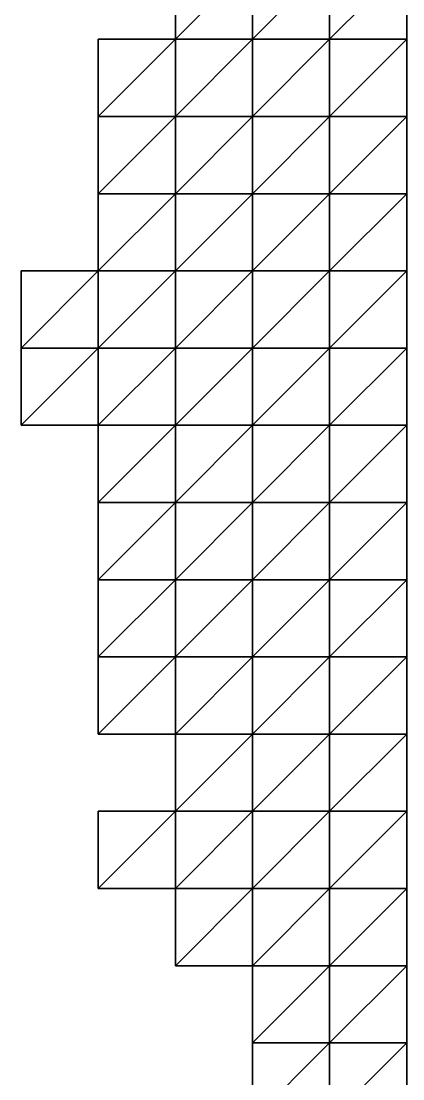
# Model space of a CAD drawing. Extents: x 292020 to 295740, y 4557680 to 4560040.
# Drawn here: x 293180 to 293279, y 4558850.7 to 4559124.7 of the extents above; entities that cross this region are included whole.
import ezdxf

# ---------------------------------------------------------------- set-up
doc = ezdxf.new("R2010")
doc.units = 0
doc.layers.add('RUN201_4_-_RUN201_NODOMAIN5_20X', color=7, linetype='CONTINUOUS')

msp = doc.modelspace()

# ---------------------------------------------------------------- linework, layer by layer
at = {"layer": 'RUN201_4_-_RUN201_NODOMAIN5_20X'}
for points in [[(293220, 4559140, 1860), (293220, 4559120, 1860), (293240, 4559140, 1860)], [(293240, 4559140, 1860), (293220, 4559120, 1860), (293240, 4559120, 1860)], [(293240, 4559140, 1880), (293220, 4559120, 1880), (293220, 4559140, 1880)], [(293240, 4559120, 1880), (293220, 4559120, 1880), (293240, 4559140, 1880)], [(293220, 4559140, 1860), (293220, 4559120, 1880), (293220, 4559120, 1860)], [(293220, 4559140, 1880), (293220, 4559120, 1880), (293220, 4559140, 1860)], [(293240, 4559140, 1840), (293240, 4559120, 1840), (293260, 4559140, 1840)], [(293260, 4559140, 1840), (293240, 4559120, 1840), (293260, 4559120, 1840)], [(293240, 4559140, 1840), (293240, 4559120, 1860), (293240, 4559120, 1840)], [(293240, 4559140, 1860), (293240, 4559120, 1860), (293240, 4559140, 1840)], [(293260, 4559140, 1900), (293240, 4559120, 1900), (293240, 4559140, 1900)], [(293260, 4559120, 1900), (293240, 4559120, 1900), (293260, 4559140, 1900)], [(293240, 4559140, 1880), (293240, 4559120, 1900), (293240, 4559120, 1880)], [(293240, 4559140, 1900), (293240, 4559120, 1900), (293240, 4559140, 1880)], [(293260, 4559140, 1820), (293260, 4559120, 1820), (293280, 4559140, 1820)], [(293280, 4559140, 1820), (293260, 4559120, 1820), (293280, 4559120, 1820)], [(293260, 4559140, 1820), (293260, 4559120, 1840), (293260, 4559120, 1820)], [(293260, 4559140, 1840), (293260, 4559120, 1840), (293260, 4559140, 1820)], [(293280, 4559140, 1900), (293260, 4559120, 1900), (293260, 4559140, 1900)], [(293280, 4559120, 1900), (293260, 4559120, 1900), (293280, 4559140, 1900)], [(293200, 4559120, 1860), (293200, 4559100, 1860), (293220, 4559120, 1860)], [(293220, 4559120, 1860), (293200, 4559100, 1860), (293220, 4559100, 1860)], [(293220, 4559120, 1880), (293200, 4559100, 1880), (293200, 4559120, 1880)], [(293220, 4559100, 1880), (293200, 4559100, 1880), (293220, 4559120, 1880)], [(293220, 4559120, 1860), (293200, 4559120, 1880), (293200, 4559120, 1860)], [(293220, 4559120, 1880), (293200, 4559120, 1880), (293220, 4559120, 1860)], [(293200, 4559120, 1860), (293200, 4559100, 1880), (293200, 4559100, 1860)], [(293200, 4559120, 1880), (293200, 4559100, 1880), (293200, 4559120, 1860)], [(293220, 4559120, 1840), (293220, 4559100, 1840), (293240, 4559120, 1840)], [(293240, 4559120, 1840), (293220, 4559100, 1840), (293240, 4559100, 1840)], [(293240, 4559120, 1840), (293220, 4559120, 1860), (293220, 4559120, 1840)], [(293240, 4559120, 1860), (293220, 4559120, 1860), (293240, 4559120, 1840)], [(293220, 4559120, 1840), (293220, 4559100, 1860), (293220, 4559100, 1840)], [(293220, 4559120, 1860), (293220, 4559100, 1860), (293220, 4559120, 1840)], [(293240, 4559120, 1880), (293220, 4559100, 1880), (293220, 4559120, 1880)], [(293240, 4559100, 1880), (293220, 4559100, 1880), (293240, 4559120, 1880)], [(293240, 4559120, 1820), (293240, 4559100, 1820), (293260, 4559120, 1820)], [(293260, 4559120, 1820), (293240, 4559100, 1820), (293260, 4559100, 1820)], [(293260, 4559120, 1820), (293240, 4559120, 1840), (293240, 4559120, 1820)], [(293260, 4559120, 1840), (293240, 4559120, 1840), (293260, 4559120, 1820)], [(293240, 4559120, 1820), (293240, 4559100, 1840), (293240, 4559100, 1820)], [(293240, 4559120, 1840), (293240, 4559100, 1840), (293240, 4559120, 1820)], [(293260, 4559120, 1880), (293240, 4559100, 1880), (293240, 4559120, 1880)], [(293260, 4559100, 1880), (293240, 4559100, 1880), (293260, 4559120, 1880)], [(293240, 4559120, 1880), (293240, 4559120, 1900), (293260, 4559120, 1880)], [(293260, 4559120, 1880), (293240, 4559120, 1900), (293260, 4559120, 1900)], [(293260, 4559120, 1800), (293260, 4559100, 1800), (293280, 4559120, 1800)], [(293280, 4559120, 1800), (293260, 4559100, 1800), (293280, 4559100, 1800)], [(293280, 4559120, 1800), (293260, 4559120, 1820), (293260, 4559120, 1800)], [(293280, 4559120, 1820), (293260, 4559120, 1820), (293280, 4559120, 1800)], [(293260, 4559120, 1800), (293260, 4559100, 1820), (293260, 4559100, 1800)], [(293260, 4559120, 1820), (293260, 4559100, 1820), (293260, 4559120, 1800)], [(293280, 4559120, 1900), (293260, 4559100, 1900), (293260, 4559120, 1900)], [(293280, 4559100, 1900), (293260, 4559100, 1900), (293280, 4559120, 1900)], [(293260, 4559120, 1880), (293260, 4559100, 1900), (293260, 4559100, 1880)], [(293260, 4559120, 1900), (293260, 4559100, 1900), (293260, 4559120, 1880)], [(293200, 4559100, 1860), (293200, 4559080, 1860), (293220, 4559100, 1860)], [(293220, 4559100, 1860), (293200, 4559080, 1860), (293220, 4559080, 1860)], [(293220, 4559100, 1880), (293200, 4559080, 1880), (293200, 4559100, 1880)], [(293220, 4559080, 1880), (293200, 4559080, 1880), (293220, 4559100, 1880)], [(293200, 4559100, 1860), (293200, 4559080, 1880), (293200, 4559080, 1860)], [(293200, 4559100, 1880), (293200, 4559080, 1880), (293200, 4559100, 1860)], [(293220, 4559100, 1840), (293220, 4559080, 1840), (293240, 4559100, 1840)], [(293240, 4559100, 1840), (293220, 4559080, 1840), (293240, 4559080, 1840)], [(293220, 4559100, 1840), (293220, 4559080, 1860), (293220, 4559080, 1840)], [(293220, 4559100, 1860), (293220, 4559080, 1860), (293220, 4559100, 1840)], [(293240, 4559100, 1880), (293220, 4559080, 1880), (293220, 4559100, 1880)], [(293240, 4559080, 1880), (293220, 4559080, 1880), (293240, 4559100, 1880)], [(293240, 4559100, 1820), (293240, 4559080, 1820), (293260, 4559100, 1820)], [(293260, 4559100, 1820), (293240, 4559080, 1820), (293260, 4559080, 1820)], [(293240, 4559100, 1820), (293240, 4559080, 1840), (293240, 4559080, 1820)], [(293240, 4559100, 1840), (293240, 4559080, 1840), (293240, 4559100, 1820)], [(293260, 4559100, 1880), (293240, 4559080, 1880), (293240, 4559100, 1880)], [(293260, 4559080, 1880), (293240, 4559080, 1880), (293260, 4559100, 1880)], [(293260, 4559100, 1800), (293260, 4559080, 1800), (293280, 4559100, 1800)], [(293280, 4559100, 1800), (293260, 4559080, 1800), (293280, 4559080, 1800)], [(293260, 4559100, 1800), (293260, 4559080, 1820), (293260, 4559080, 1800)], [(293260, 4559100, 1820), (293260, 4559080, 1820), (293260, 4559100, 1800)], [(293280, 4559100, 1900), (293260, 4559080, 1900), (293260, 4559100, 1900)], [(293280, 4559080, 1900), (293260, 4559080, 1900), (293280, 4559100, 1900)], [(293260, 4559100, 1880), (293260, 4559080, 1900), (293260, 4559080, 1880)], [(293260, 4559100, 1900), (293260, 4559080, 1900), (293260, 4559100, 1880)], [(293200, 4559080, 1860), (293200, 4559060, 1860), (293220, 4559080, 1860)], [(293220, 4559080, 1860), (293200, 4559060, 1860), (293220, 4559060, 1860)], [(293220, 4559080, 1880), (293200, 4559060, 1880), (293200, 4559080, 1880)], [(293220, 4559060, 1880), (293200, 4559060, 1880), (293220, 4559080, 1880)], [(293200, 4559080, 1860), (293200, 4559060, 1880), (293200, 4559060, 1860)], [(293200, 4559080, 1880), (293200, 4559060, 1880), (293200, 4559080, 1860)], [(293220, 4559080, 1840), (293220, 4559060, 1840), (293240, 4559080, 1840)], [(293240, 4559080, 1840), (293220, 4559060, 1840), (293240, 4559060, 1840)], [(293220, 4559080, 1840), (293220, 4559060, 1860), (293220, 4559060, 1840)], [(293220, 4559080, 1860), (293220, 4559060, 1860), (293220, 4559080, 1840)], [(293240, 4559080, 1880), (293220, 4559060, 1880), (293220, 4559080, 1880)], [(293240, 4559060, 1880), (293220, 4559060, 1880), (293240, 4559080, 1880)], [(293240, 4559080, 1820), (293240, 4559060, 1820), (293260, 4559080, 1820)], [(293260, 4559080, 1820), (293240, 4559060, 1820), (293260, 4559060, 1820)], [(293240, 4559080, 1820), (293240, 4559060, 1840), (293240, 4559060, 1820)], [(293240, 4559080, 1840), (293240, 4559060, 1840), (293240, 4559080, 1820)], [(293260, 4559080, 1880), (293240, 4559060, 1880), (293240, 4559080, 1880)], [(293260, 4559060, 1880), (293240, 4559060, 1880), (293260, 4559080, 1880)], [(293260, 4559080, 1800), (293260, 4559060, 1800), (293280, 4559080, 1800)], [(293280, 4559080, 1800), (293260, 4559060, 1800), (293280, 4559060, 1800)], [(293260, 4559080, 1800), (293260, 4559060, 1820), (293260, 4559060, 1800)], [(293260, 4559080, 1820), (293260, 4559060, 1820), (293260, 4559080, 1800)], [(293280, 4559080, 1900), (293260, 4559060, 1900), (293260, 4559080, 1900)], [(293280, 4559060, 1900), (293260, 4559060, 1900), (293280, 4559080, 1900)], [(293260, 4559080, 1880), (293260, 4559060, 1900), (293260, 4559060, 1880)], [(293260, 4559080, 1900), (293260, 4559060, 1900), (293260, 4559080, 1880)], [(293180, 4559060, 1860), (293180, 4559040, 1860), (293200, 4559060, 1860)], [(293200, 4559060, 1860), (293180, 4559040, 1860), (293200, 4559040, 1860)], [(293200, 4559060, 1880), (293180, 4559040, 1880), (293180, 4559060, 1880)], [(293200, 4559040, 1880), (293180, 4559040, 1880), (293200, 4559060, 1880)], [(293200, 4559060, 1860), (293180, 4559060, 1880), (293180, 4559060, 1860)], [(293200, 4559060, 1880), (293180, 4559060, 1880), (293200, 4559060, 1860)], [(293180, 4559060, 1860), (293180, 4559040, 1880), (293180, 4559040, 1860)], [(293180, 4559060, 1880), (293180, 4559040, 1880), (293180, 4559060, 1860)], [(293200, 4559060, 1840), (293200, 4559040, 1840), (293220, 4559060, 1840)], [(293220, 4559060, 1840), (293200, 4559040, 1840), (293220, 4559040, 1840)], [(293220, 4559060, 1840), (293200, 4559060, 1860), (293200, 4559060, 1840)], [(293220, 4559060, 1860), (293200, 4559060, 1860), (293220, 4559060, 1840)], [(293200, 4559060, 1840), (293200, 4559040, 1860), (293200, 4559040, 1840)], [(293200, 4559060, 1860), (293200, 4559040, 1860), (293200, 4559060, 1840)], [(293220, 4559060, 1880), (293200, 4559040, 1880), (293200, 4559060, 1880)], [(293220, 4559040, 1880), (293200, 4559040, 1880), (293220, 4559060, 1880)], [(293220, 4559060, 1820), (293220, 4559040, 1820), (293240, 4559060, 1820)], [(293240, 4559060, 1820), (293220, 4559040, 1820), (293240, 4559040, 1820)], [(293240, 4559060, 1820), (293220, 4559060, 1840), (293220, 4559060, 1820)], [(293240, 4559060, 1840), (293220, 4559060, 1840), (293240, 4559060, 1820)], [(293220, 4559060, 1820), (293220, 4559040, 1840), (293220, 4559040, 1820)], [(293220, 4559060, 1840), (293220, 4559040, 1840), (293220, 4559060, 1820)], [(293240, 4559060, 1880), (293220, 4559040, 1880), (293220, 4559060, 1880)], [(293240, 4559040, 1880), (293220, 4559040, 1880), (293240, 4559060, 1880)], [(293240, 4559060, 1800), (293240, 4559040, 1800), (293260, 4559060, 1800)], [(293260, 4559060, 1800), (293240, 4559040, 1800), (293260, 4559040, 1800)], [(293260, 4559060, 1800), (293240, 4559060, 1820), (293240, 4559060, 1800)], [(293260, 4559060, 1820), (293240, 4559060, 1820), (293260, 4559060, 1800)], [(293240, 4559060, 1800), (293240, 4559040, 1820), (293240, 4559040, 1800)], [(293240, 4559060, 1820), (293240, 4559040, 1820), (293240, 4559060, 1800)], [(293260, 4559060, 1880), (293240, 4559040, 1880), (293240, 4559060, 1880)], [(293260, 4559040, 1880), (293240, 4559040, 1880), (293260, 4559060, 1880)], [(293260, 4559060, 1780), (293260, 4559040, 1780), (293280, 4559060, 1780)], [(293280, 4559060, 1780), (293260, 4559040, 1780), (293280, 4559040, 1780)], [(293280, 4559060, 1780), (293260, 4559060, 1800), (293260, 4559060, 1780)], [(293280, 4559060, 1800), (293260, 4559060, 1800), (293280, 4559060, 1780)], [(293260, 4559060, 1780), (293260, 4559040, 1800), (293260, 4559040, 1780)], [(293260, 4559060, 1800), (293260, 4559040, 1800), (293260, 4559060, 1780)], [(293280, 4559060, 1880), (293260, 4559040, 1880), (293260, 4559060, 1880)], [(293280, 4559040, 1880), (293260, 4559040, 1880), (293280, 4559060, 1880)], [(293260, 4559060, 1880), (293260, 4559060, 1900), (293280, 4559060, 1880)], [(293280, 4559060, 1880), (293260, 4559060, 1900), (293280, 4559060, 1900)], [(293180, 4559040, 1860), (293180, 4559020, 1860), (293200, 4559040, 1860)], [(293200, 4559040, 1860), (293180, 4559020, 1860), (293200, 4559020, 1860)], [(293200, 4559040, 1880), (293180, 4559020, 1880), (293180, 4559040, 1880)], [(293200, 4559020, 1880), (293180, 4559020, 1880), (293200, 4559040, 1880)], [(293180, 4559040, 1860), (293180, 4559020, 1880), (293180, 4559020, 1860)], [(293180, 4559040, 1880), (293180, 4559020, 1880), (293180, 4559040, 1860)], [(293200, 4559040, 1840), (293200, 4559020, 1840), (293220, 4559040, 1840)], [(293220, 4559040, 1840), (293200, 4559020, 1840), (293220, 4559020, 1840)], [(293200, 4559040, 1840), (293200, 4559020, 1860), (293200, 4559020, 1840)], [(293200, 4559040, 1860), (293200, 4559020, 1860), (293200, 4559040, 1840)], [(293220, 4559040, 1880), (293200, 4559020, 1880), (293200, 4559040, 1880)], [(293220, 4559020, 1880), (293200, 4559020, 1880), (293220, 4559040, 1880)], [(293220, 4559040, 1820), (293220, 4559020, 1820), (293240, 4559040, 1820)], [(293240, 4559040, 1820), (293220, 4559020, 1820), (293240, 4559020, 1820)], [(293220, 4559040, 1820), (293220, 4559020, 1840), (293220, 4559020, 1820)], [(293220, 4559040, 1840), (293220, 4559020, 1840), (293220, 4559040, 1820)], [(293240, 4559040, 1880), (293220, 4559020, 1880), (293220, 4559040, 1880)], [(293240, 4559020, 1880), (293220, 4559020, 1880), (293240, 4559040, 1880)], [(293240, 4559040, 1800), (293240, 4559020, 1800), (293260, 4559040, 1800)], [(293260, 4559040, 1800), (293240, 4559020, 1800), (293260, 4559020, 1800)], [(293240, 4559040, 1800), (293240, 4559020, 1820), (293240, 4559020, 1800)], [(293240, 4559040, 1820), (293240, 4559020, 1820), (293240, 4559040, 1800)], [(293260, 4559040, 1880), (293240, 4559020, 1880), (293240, 4559040, 1880)], [(293260, 4559020, 1880), (293240, 4559020, 1880), (293260, 4559040, 1880)], [(293260, 4559040, 1780), (293260, 4559020, 1780), (293280, 4559040, 1780)], [(293280, 4559040, 1780), (293260, 4559020, 1780), (293280, 4559020, 1780)], [(293260, 4559040, 1780), (293260, 4559020, 1800), (293260, 4559020, 1780)], [(293260, 4559040, 1800), (293260, 4559020, 1800), (293260, 4559040, 1780)], [(293280, 4559040, 1880), (293260, 4559020, 1880), (293260, 4559040, 1880)], [(293280, 4559020, 1880), (293260, 4559020, 1880), (293280, 4559040, 1880)], [(293180, 4559020, 1860), (293180, 4559020, 1880), (293200, 4559020, 1860)], [(293200, 4559020, 1860), (293180, 4559020, 1880), (293200, 4559020, 1880)], [(293200, 4559020, 1840), (293200, 4559020, 1860), (293220, 4559020, 1840)], [(293220, 4559020, 1840), (293200, 4559020, 1860), (293220, 4559020, 1860)], [(293200, 4559020, 1860), (293200, 4559000, 1860), (293220, 4559020, 1860)], [(293220, 4559020, 1860), (293200, 4559000, 1860), (293220, 4559000, 1860)], [(293220, 4559020, 1880), (293200, 4559000, 1880), (293200, 4559020, 1880)], [(293220, 4559000, 1880), (293200, 4559000, 1880), (293220, 4559020, 1880)], [(293200, 4559020, 1860), (293200, 4559000, 1880), (293200, 4559000, 1860)], [(293200, 4559020, 1880), (293200, 4559000, 1880), (293200, 4559020, 1860)], [(293220, 4559020, 1820), (293220, 4559020, 1840), (293240, 4559020, 1820)], [(293240, 4559020, 1820), (293220, 4559020, 1840), (293240, 4559020, 1840)], [(293220, 4559020, 1840), (293220, 4559000, 1840), (293240, 4559020, 1840)], [(293240, 4559020, 1840), (293220, 4559000, 1840), (293240, 4559000, 1840)], [(293220, 4559020, 1840), (293220, 4559000, 1860), (293220, 4559000, 1840)], [(293220, 4559020, 1860), (293220, 4559000, 1860), (293220, 4559020, 1840)], [(293240, 4559020, 1880), (293220, 4559000, 1880), (293220, 4559020, 1880)], [(293240, 4559000, 1880), (293220, 4559000, 1880), (293240, 4559020, 1880)], [(293240, 4559020, 1800), (293240, 4559020, 1820), (293260, 4559020, 1800)], [(293260, 4559020, 1800), (293240, 4559020, 1820), (293260, 4559020, 1820)], [(293240, 4559020, 1820), (293240, 4559000, 1820), (293260, 4559020, 1820)], [(293260, 4559020, 1820), (293240, 4559000, 1820), (293260, 4559000, 1820)], [(293240, 4559020, 1820), (293240, 4559000, 1840), (293240, 4559000, 1820)], [(293240, 4559020, 1840), (293240, 4559000, 1840), (293240, 4559020, 1820)], [(293260, 4559020, 1880), (293240, 4559000, 1880), (293240, 4559020, 1880)], [(293260, 4559000, 1880), (293240, 4559000, 1880), (293260, 4559020, 1880)], [(293260, 4559020, 1780), (293260, 4559020, 1800), (293280, 4559020, 1780)], [(293280, 4559020, 1780), (293260, 4559020, 1800), (293280, 4559020, 1800)], [(293260, 4559020, 1800), (293260, 4559000, 1800), (293280, 4559020, 1800)], [(293280, 4559020, 1800), (293260, 4559000, 1800), (293280, 4559000, 1800)], [(293260, 4559020, 1800), (293260, 4559000, 1820), (293260, 4559000, 1800)], [(293260, 4559020, 1820), (293260, 4559000, 1820), (293260, 4559020, 1800)], [(293280, 4559020, 1880), (293260, 4559000, 1880), (293260, 4559020, 1880)], [(293280, 4559000, 1880), (293260, 4559000, 1880), (293280, 4559020, 1880)], [(293200, 4559000, 1860), (293200, 4558980, 1860), (293220, 4559000, 1860)], [(293220, 4559000, 1860), (293200, 4558980, 1860), (293220, 4558980, 1860)], [(293220, 4559000, 1880), (293200, 4558980, 1880), (293200, 4559000, 1880)], [(293220, 4558980, 1880), (293200, 4558980, 1880), (293220, 4559000, 1880)], [(293200, 4559000, 1860), (293200, 4558980, 1880), (293200, 4558980, 1860)], [(293200, 4559000, 1880), (293200, 4558980, 1880), (293200, 4559000, 1860)], [(293220, 4559000, 1840), (293220, 4558980, 1840), (293240, 4559000, 1840)], [(293240, 4559000, 1840), (293220, 4558980, 1840), (293240, 4558980, 1840)], [(293220, 4559000, 1840), (293220, 4558980, 1860), (293220, 4558980, 1840)], [(293220, 4559000, 1860), (293220, 4558980, 1860), (293220, 4559000, 1840)], [(293240, 4559000, 1880), (293220, 4558980, 1880), (293220, 4559000, 1880)], [(293240, 4558980, 1880), (293220, 4558980, 1880), (293240, 4559000, 1880)], [(293240, 4559000, 1820), (293240, 4558980, 1820), (293260, 4559000, 1820)], [(293260, 4559000, 1820), (293240, 4558980, 1820), (293260, 4558980, 1820)], [(293240, 4559000, 1820), (293240, 4558980, 1840), (293240, 4558980, 1820)], [(293240, 4559000, 1840), (293240, 4558980, 1840), (293240, 4559000, 1820)], [(293260, 4559000, 1880), (293240, 4558980, 1880), (293240, 4559000, 1880)], [(293260, 4558980, 1880), (293240, 4558980, 1880), (293260, 4559000, 1880)], [(293260, 4559000, 1800), (293260, 4558980, 1800), (293280, 4559000, 1800)], [(293280, 4559000, 1800), (293260, 4558980, 1800), (293280, 4558980, 1800)], [(293260, 4559000, 1800), (293260, 4558980, 1820), (293260, 4558980, 1800)], [(293260, 4559000, 1820), (293260, 4558980, 1820), (293260, 4559000, 1800)], [(293280, 4559000, 1880), (293260, 4558980, 1880), (293260, 4559000, 1880)], [(293280, 4558980, 1880), (293260, 4558980, 1880), (293280, 4559000, 1880)], [(293200, 4558980, 1860), (293200, 4558960, 1860), (293220, 4558980, 1860)], [(293220, 4558980, 1860), (293200, 4558960, 1860), (293220, 4558960, 1860)], [(293220, 4558980, 1880), (293200, 4558960, 1880), (293200, 4558980, 1880)], [(293220, 4558960, 1880), (293200, 4558960, 1880), (293220, 4558980, 1880)], [(293200, 4558980, 1860), (293200, 4558960, 1880), (293200, 4558960, 1860)], [(293200, 4558980, 1880), (293200, 4558960, 1880), (293200, 4558980, 1860)], [(293220, 4558980, 1840), (293220, 4558960, 1840), (293240, 4558980, 1840)], [(293240, 4558980, 1840), (293220, 4558960, 1840), (293240, 4558960, 1840)], [(293220, 4558980, 1840), (293220, 4558960, 1860), (293220, 4558960, 1840)], [(293220, 4558980, 1860), (293220, 4558960, 1860), (293220, 4558980, 1840)], [(293240, 4558980, 1880), (293220, 4558960, 1880), (293220, 4558980, 1880)], [(293240, 4558960, 1880), (293220, 4558960, 1880), (293240, 4558980, 1880)], [(293240, 4558980, 1820), (293240, 4558960, 1820), (293260, 4558980, 1820)], [(293260, 4558980, 1820), (293240, 4558960, 1820), (293260, 4558960, 1820)], [(293240, 4558980, 1820), (293240, 4558960, 1840), (293240, 4558960, 1820)], [(293240, 4558980, 1840), (293240, 4558960, 1840), (293240, 4558980, 1820)], [(293260, 4558980, 1880), (293240, 4558960, 1880), (293240, 4558980, 1880)], [(293260, 4558960, 1880), (293240, 4558960, 1880), (293260, 4558980, 1880)], [(293260, 4558980, 1800), (293260, 4558960, 1800), (293280, 4558980, 1800)], [(293280, 4558980, 1800), (293260, 4558960, 1800), (293280, 4558960, 1800)], [(293260, 4558980, 1800), (293260, 4558960, 1820), (293260, 4558960, 1800)], [(293260, 4558980, 1820), (293260, 4558960, 1820), (293260, 4558980, 1800)], [(293280, 4558980, 1880), (293260, 4558960, 1880), (293260, 4558980, 1880)], [(293280, 4558960, 1880), (293260, 4558960, 1880), (293280, 4558980, 1880)], [(293200, 4558960, 1860), (293200, 4558940, 1860), (293220, 4558960, 1860)], [(293220, 4558960, 1860), (293200, 4558940, 1860), (293220, 4558940, 1860)], [(293220, 4558960, 1880), (293200, 4558940, 1880), (293200, 4558960, 1880)], [(293220, 4558940, 1880), (293200, 4558940, 1880), (293220, 4558960, 1880)], [(293200, 4558960, 1860), (293200, 4558940, 1880), (293200, 4558940, 1860)], [(293200, 4558960, 1880), (293200, 4558940, 1880), (293200, 4558960, 1860)], [(293220, 4558960, 1840), (293220, 4558960, 1860), (293240, 4558960, 1840)], [(293240, 4558960, 1840), (293220, 4558960, 1860), (293240, 4558960, 1860)], [(293220, 4558960, 1860), (293220, 4558940, 1860), (293240, 4558960, 1860)], [(293240, 4558960, 1860), (293220, 4558940, 1860), (293240, 4558940, 1860)], [(293240, 4558960, 1880), (293220, 4558940, 1880), (293220, 4558960, 1880)], [(293240, 4558940, 1880), (293220, 4558940, 1880), (293240, 4558960, 1880)], [(293240, 4558960, 1820), (293240, 4558960, 1840), (293260, 4558960, 1820)], [(293260, 4558960, 1820), (293240, 4558960, 1840), (293260, 4558960, 1840)], [(293240, 4558960, 1840), (293240, 4558940, 1840), (293260, 4558960, 1840)], [(293260, 4558960, 1840), (293240, 4558940, 1840), (293260, 4558940, 1840)], [(293240, 4558960, 1840), (293240, 4558940, 1860), (293240, 4558940, 1840)], [(293240, 4558960, 1860), (293240, 4558940, 1860), (293240, 4558960, 1840)], [(293260, 4558960, 1900), (293240, 4558940, 1900), (293240, 4558960, 1900)], [(293260, 4558940, 1900), (293240, 4558940, 1900), (293260, 4558960, 1900)], [(293260, 4558960, 1880), (293240, 4558960, 1900), (293240, 4558960, 1880)], [(293260, 4558960, 1900), (293240, 4558960, 1900), (293260, 4558960, 1880)], [(293240, 4558960, 1880), (293240, 4558940, 1900), (293240, 4558940, 1880)], [(293240, 4558960, 1900), (293240, 4558940, 1900), (293240, 4558960, 1880)], [(293260, 4558960, 1800), (293260, 4558960, 1820), (293280, 4558960, 1800)], [(293280, 4558960, 1800), (293260, 4558960, 1820), (293280, 4558960, 1820)], [(293260, 4558960, 1820), (293260, 4558940, 1820), (293280, 4558960, 1820)], [(293280, 4558960, 1820), (293260, 4558940, 1820), (293280, 4558940, 1820)], [(293260, 4558960, 1820), (293260, 4558940, 1840), (293260, 4558940, 1820)], [(293260, 4558960, 1840), (293260, 4558940, 1840), (293260, 4558960, 1820)], [(293280, 4558960, 1900), (293260, 4558940, 1900), (293260, 4558960, 1900)], [(293280, 4558940, 1900), (293260, 4558940, 1900), (293280, 4558960, 1900)], [(293280, 4558960, 1880), (293260, 4558960, 1900), (293260, 4558960, 1880)], [(293280, 4558960, 1900), (293260, 4558960, 1900), (293280, 4558960, 1880)], [(293200, 4558940, 1860), (293200, 4558940, 1880), (293220, 4558940, 1860)], [(293220, 4558940, 1860), (293200, 4558940, 1880), (293220, 4558940, 1880)], [(293220, 4558940, 1860), (293220, 4558920, 1860), (293240, 4558940, 1860)], [(293240, 4558940, 1860), (293220, 4558920, 1860), (293240, 4558920, 1860)], [(293220, 4558940, 1860), (293220, 4558920, 1880), (293220, 4558920, 1860)], [(293220, 4558940, 1880), (293220, 4558920, 1880), (293220, 4558940, 1860)], [(293240, 4558940, 1900), (293220, 4558920, 1900), (293220, 4558940, 1900)], [(293240, 4558920, 1900), (293220, 4558920, 1900), (293240, 4558940, 1900)], [(293240, 4558940, 1880), (293220, 4558940, 1900), (293220, 4558940, 1880)], [(293240, 4558940, 1900), (293220, 4558940, 1900), (293240, 4558940, 1880)], [(293220, 4558940, 1880), (293220, 4558920, 1900), (293220, 4558920, 1880)], [(293220, 4558940, 1900), (293220, 4558920, 1900), (293220, 4558940, 1880)], [(293240, 4558940, 1840), (293240, 4558920, 1840), (293260, 4558940, 1840)], [(293260, 4558940, 1840), (293240, 4558920, 1840), (293260, 4558920, 1840)], [(293240, 4558940, 1840), (293240, 4558920, 1860), (293240, 4558920, 1840)], [(293240, 4558940, 1860), (293240, 4558920, 1860), (293240, 4558940, 1840)], [(293260, 4558940, 1900), (293240, 4558920, 1900), (293240, 4558940, 1900)], [(293260, 4558920, 1900), (293240, 4558920, 1900), (293260, 4558940, 1900)], [(293260, 4558940, 1820), (293260, 4558920, 1820), (293280, 4558940, 1820)], [(293280, 4558940, 1820), (293260, 4558920, 1820), (293280, 4558920, 1820)], [(293260, 4558940, 1820), (293260, 4558920, 1840), (293260, 4558920, 1820)], [(293260, 4558940, 1840), (293260, 4558920, 1840), (293260, 4558940, 1820)], [(293280, 4558940, 1900), (293260, 4558920, 1900), (293260, 4558940, 1900)], [(293280, 4558920, 1900), (293260, 4558920, 1900), (293280, 4558940, 1900)], [(293200, 4558920, 1880), (293200, 4558900, 1880), (293220, 4558920, 1880)], [(293220, 4558920, 1880), (293200, 4558900, 1880), (293220, 4558900, 1880)], [(293220, 4558920, 1900), (293200, 4558900, 1900), (293200, 4558920, 1900)], [(293220, 4558900, 1900), (293200, 4558900, 1900), (293220, 4558920, 1900)], [(293220, 4558920, 1880), (293200, 4558920, 1900), (293200, 4558920, 1880)], [(293220, 4558920, 1900), (293200, 4558920, 1900), (293220, 4558920, 1880)], [(293200, 4558920, 1880), (293200, 4558900, 1900), (293200, 4558900, 1880)], [(293200, 4558920, 1900), (293200, 4558900, 1900), (293200, 4558920, 1880)], [(293220, 4558920, 1860), (293220, 4558920, 1880), (293240, 4558920, 1860)], [(293240, 4558920, 1860), (293220, 4558920, 1880), (293240, 4558920, 1880)], [(293220, 4558920, 1880), (293220, 4558900, 1880), (293240, 4558920, 1880)], [(293240, 4558920, 1880), (293220, 4558900, 1880), (293240, 4558900, 1880)], [(293240, 4558920, 1900), (293220, 4558900, 1900), (293220, 4558920, 1900)], [(293240, 4558900, 1900), (293220, 4558900, 1900), (293240, 4558920, 1900)], [(293240, 4558920, 1840), (293240, 4558920, 1860), (293260, 4558920, 1840)], [(293260, 4558920, 1840), (293240, 4558920, 1860), (293260, 4558920, 1860)], [(293240, 4558920, 1860), (293240, 4558900, 1860), (293260, 4558920, 1860)], [(293260, 4558920, 1860), (293240, 4558900, 1860), (293260, 4558900, 1860)], [(293240, 4558920, 1860), (293240, 4558900, 1880), (293240, 4558900, 1860)], [(293240, 4558920, 1880), (293240, 4558900, 1880), (293240, 4558920, 1860)], [(293260, 4558920, 1900), (293240, 4558900, 1900), (293240, 4558920, 1900)], [(293260, 4558900, 1900), (293240, 4558900, 1900), (293260, 4558920, 1900)], [(293260, 4558920, 1820), (293260, 4558920, 1840), (293280, 4558920, 1820)], [(293280, 4558920, 1820), (293260, 4558920, 1840), (293280, 4558920, 1840)], [(293260, 4558920, 1840), (293260, 4558900, 1840), (293280, 4558920, 1840)], [(293280, 4558920, 1840), (293260, 4558900, 1840), (293280, 4558900, 1840)], [(293260, 4558920, 1840), (293260, 4558900, 1860), (293260, 4558900, 1840)], [(293260, 4558920, 1860), (293260, 4558900, 1860), (293260, 4558920, 1840)], [(293280, 4558920, 1900), (293260, 4558900, 1900), (293260, 4558920, 1900)], [(293280, 4558900, 1900), (293260, 4558900, 1900), (293280, 4558920, 1900)], [(293200, 4558900, 1880), (293200, 4558900, 1900), (293220, 4558900, 1880)], [(293220, 4558900, 1880), (293200, 4558900, 1900), (293220, 4558900, 1900)], [(293220, 4558900, 1880), (293220, 4558880, 1880), (293240, 4558900, 1880)], [(293240, 4558900, 1880), (293220, 4558880, 1880), (293240, 4558880, 1880)], [(293240, 4558900, 1900), (293220, 4558880, 1900), (293220, 4558900, 1900)], [(293240, 4558880, 1900), (293220, 4558880, 1900), (293240, 4558900, 1900)], [(293220, 4558900, 1880), (293220, 4558880, 1900), (293220, 4558880, 1880)], [(293220, 4558900, 1900), (293220, 4558880, 1900), (293220, 4558900, 1880)], [(293240, 4558900, 1860), (293240, 4558880, 1860), (293260, 4558900, 1860)], [(293260, 4558900, 1860), (293240, 4558880, 1860), (293260, 4558880, 1860)], [(293240, 4558900, 1860), (293240, 4558880, 1880), (293240, 4558880, 1860)], [(293240, 4558900, 1880), (293240, 4558880, 1880), (293240, 4558900, 1860)], [(293260, 4558900, 1900), (293240, 4558880, 1900), (293240, 4558900, 1900)], [(293260, 4558880, 1900), (293240, 4558880, 1900), (293260, 4558900, 1900)], [(293260, 4558900, 1840), (293260, 4558900, 1860), (293280, 4558900, 1840)], [(293280, 4558900, 1840), (293260, 4558900, 1860), (293280, 4558900, 1860)], [(293260, 4558900, 1860), (293260, 4558880, 1860), (293280, 4558900, 1860)], [(293280, 4558900, 1860), (293260, 4558880, 1860), (293280, 4558880, 1860)], [(293280, 4558900, 1900), (293260, 4558880, 1900), (293260, 4558900, 1900)], [(293280, 4558880, 1900), (293260, 4558880, 1900), (293280, 4558900, 1900)], [(293220, 4558880, 1880), (293220, 4558880, 1900), (293240, 4558880, 1880)], [(293240, 4558880, 1880), (293220, 4558880, 1900), (293240, 4558880, 1900)], [(293240, 4558880, 1860), (293240, 4558880, 1880), (293260, 4558880, 1860)], [(293260, 4558880, 1860), (293240, 4558880, 1880), (293260, 4558880, 1880)], [(293240, 4558880, 1880), (293240, 4558860, 1880), (293260, 4558880, 1880)], [(293260, 4558880, 1880), (293240, 4558860, 1880), (293260, 4558860, 1880)], [(293260, 4558880, 1900), (293240, 4558860, 1900), (293240, 4558880, 1900)], [(293260, 4558860, 1900), (293240, 4558860, 1900), (293260, 4558880, 1900)], [(293240, 4558880, 1880), (293240, 4558860, 1900), (293240, 4558860, 1880)], [(293240, 4558880, 1900), (293240, 4558860, 1900), (293240, 4558880, 1880)], [(293260, 4558880, 1860), (293260, 4558860, 1860), (293280, 4558880, 1860)], [(293280, 4558880, 1860), (293260, 4558860, 1860), (293280, 4558860, 1860)], [(293260, 4558880, 1860), (293260, 4558860, 1880), (293260, 4558860, 1860)], [(293260, 4558880, 1880), (293260, 4558860, 1880), (293260, 4558880, 1860)], [(293280, 4558880, 1900), (293260, 4558860, 1900), (293260, 4558880, 1900)], [(293280, 4558860, 1900), (293260, 4558860, 1900), (293280, 4558880, 1900)], [(293240, 4558860, 1880), (293240, 4558840, 1880), (293260, 4558860, 1880)], [(293260, 4558860, 1880), (293240, 4558840, 1880), (293260, 4558840, 1880)], [(293260, 4558860, 1900), (293240, 4558840, 1900), (293240, 4558860, 1900)], [(293260, 4558840, 1900), (293240, 4558840, 1900), (293260, 4558860, 1900)], [(293240, 4558860, 1880), (293240, 4558840, 1900), (293240, 4558840, 1880)], [(293240, 4558860, 1900), (293240, 4558840, 1900), (293240, 4558860, 1880)], [(293260, 4558860, 1860), (293260, 4558840, 1860), (293280, 4558860, 1860)], [(293280, 4558860, 1860), (293260, 4558840, 1860), (293280, 4558840, 1860)], [(293260, 4558860, 1860), (293260, 4558840, 1880), (293260, 4558840, 1860)], [(293260, 4558860, 1880), (293260, 4558840, 1880), (293260, 4558860, 1860)], [(293280, 4558860, 1900), (293260, 4558840, 1900), (293260, 4558860, 1900)], [(293280, 4558840, 1900), (293260, 4558840, 1900), (293280, 4558860, 1900)]]:
    msp.add_3dface(points, dxfattribs=at)

doc.saveas('drawing.dxf')
